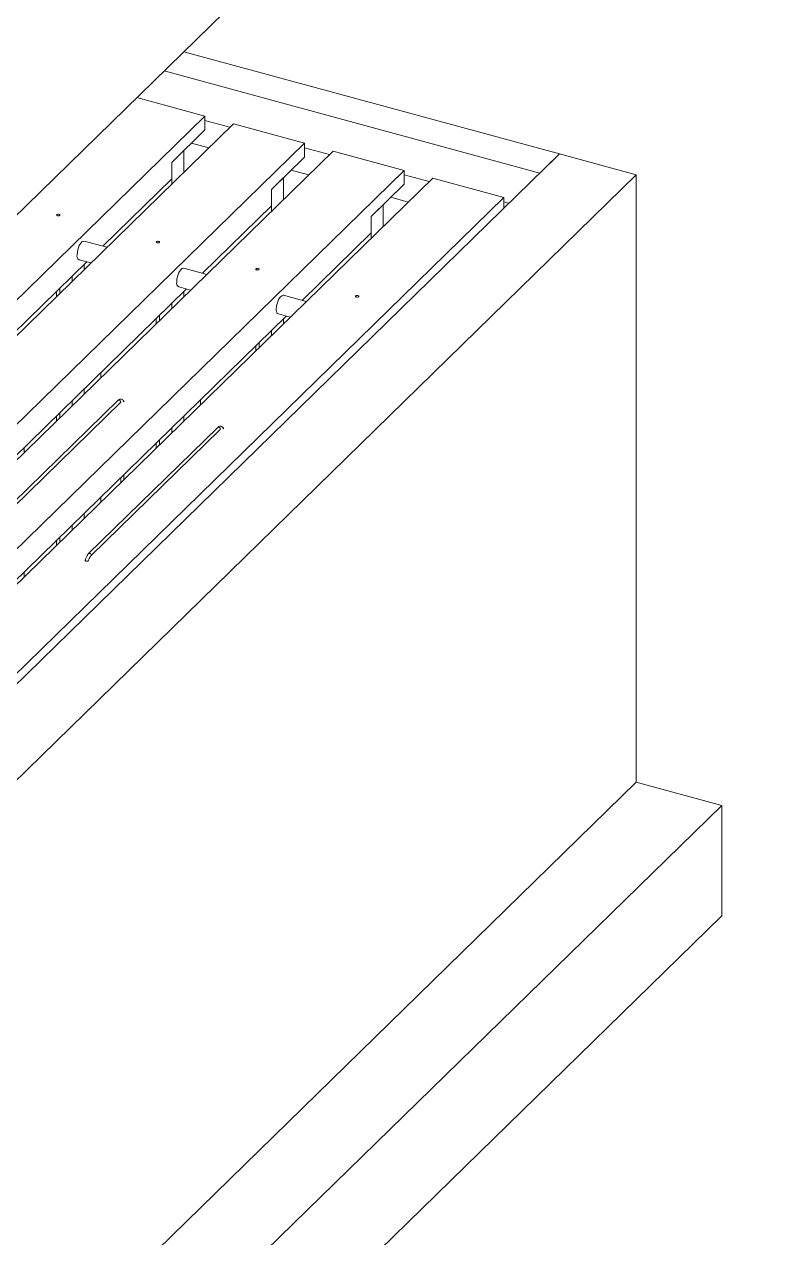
# Model space of a CAD drawing. Header units: millimetres. Extents: x 173 to 1125, y 0 to 736.
# Drawn here: x 940.1 to 1009.3, y 512.3 to 625.3 of the extents above; entities that cross this region are included whole.
import ezdxf

# ---------------------------------------------------------------- set-up
doc = ezdxf.new("R2010")
doc.units = ezdxf.units.MM

msp = doc.modelspace()

# ---------------------------------------------------------------- linework, layer by layer
at = {"color": 7, "linetype": 'Continuous', "lineweight": 15}
for p, q in [((1009.33, 675.78), (937.36, 605.54)), ((990, 613.23), (954.99, 622.75)), ((988.18, 611.45), (953.17, 620.97)), ((950.62, 618.48), (956.97, 616.75)), ((899.6, 560.76), (956.97, 616.75)), ((956.97, 616.75), (956.97, 615.46)), ((959.29, 615.71), (956.97, 616.34)), ((902.26, 560.03), (959.62, 616.03)), ((956.97, 615.46), (953.87, 612.44)), ((959.62, 616.03), (966.26, 614.23)), ((908.89, 558.23), (966.26, 614.23)), ((957.33, 613.79), (955.71, 614.23)), ((966.26, 614.23), (966.26, 612.94)), ((968.58, 613.18), (966.26, 613.81)), ((911.54, 557.51), (968.91, 613.5)), ((926.44, 551.19), (990, 613.23)), ((955.01, 613.55), (953.87, 612.44)), ((955.01, 611.53), (955.01, 613.55)), ((966.26, 612.94), (963.16, 609.92)), ((968.91, 613.5), (975.54, 611.7)), ((988.18, 611.45), (990, 613.23)), ((997.17, 611.28), (990, 613.23)), ((918.18, 555.71), (975.54, 611.7)), ((953.87, 612.44), (953.89, 610.91)), ((966.62, 611.27), (965, 611.71)), ((975.54, 611.7), (975.54, 610.42)), ((920.83, 554.99), (978.2, 610.98)), ((933.6, 549.24), (997.17, 611.28)), ((947.46, 604.63), (953.89, 610.91)), ((953.89, 610.43), (953.89, 610.91)), ((964.3, 611.03), (963.16, 609.92)), ((964.3, 609), (964.3, 611.03)), ((975.54, 610.42), (972.45, 607.39)), ((977.87, 610.66), (975.54, 611.29)), ((978.2, 610.98), (984.83, 609.18)), ((997.17, 611.28), (997.17, 554.71)), ((963.16, 609.92), (963.18, 608.39)), ((927.46, 553.18), (984.83, 609.18)), ((956.74, 602.11), (963.18, 608.39)), ((963.18, 607.91), (963.18, 608.39)), ((973.58, 608.5), (972.45, 607.39)), ((973.58, 606.48), (973.58, 608.5)), ((975.91, 608.75), (974.28, 609.19)), ((984.83, 609.18), (984.83, 608.18)), ((985.3, 608.64), (984.83, 608.77)), ((972.45, 607.39), (972.46, 605.87)), ((966.03, 599.59), (972.46, 605.87)), ((972.46, 605.39), (972.46, 605.87)), ((947.84, 604.53), (945.71, 605.11)), ((947.84, 604.53), (945.71, 605.11)), ((947.84, 604.53), (945.71, 605.11)), ((911.93, 569.96), (945.96, 603.17)), ((945.24, 603.37), (946.35, 603.07)), ((945.24, 603.37), (946.35, 603.07)), ((945.24, 603.37), (946.35, 603.07)), ((945.72, 602.46), (945.72, 602.94)), ((957.13, 602), (954.99, 602.58)), ((957.13, 602), (954.99, 602.58)), ((944.6, 601.37), (944.6, 601.85)), ((921.22, 567.44), (955.25, 600.65)), ((943.14, 600.43), (943.14, 599.94)), ((943.14, 600.43), (943.14, 599.94)), ((943.14, 600.43), (943.14, 599.94)), ((943.14, 600.43), (943.14, 599.94)), ((943.44, 600.24), (943.44, 600.72)), ((943.44, 600.24), (943.44, 600.72)), ((943.44, 600.24), (943.44, 600.72)), ((943.44, 600.24), (943.44, 600.72)), ((954.52, 600.85), (955.63, 600.55)), ((954.52, 600.85), (955.63, 600.55)), ((955.01, 599.94), (955.01, 600.42)), ((953.89, 598.85), (953.89, 599.33)), ((966.41, 599.48), (964.28, 600.06)), ((930.5, 564.91), (964.53, 598.13)), ((952.73, 597.71), (952.73, 598.19)), ((952.73, 597.71), (952.73, 598.19)), ((952.73, 597.71), (952.73, 598.19)), ((963.81, 598.32), (964.92, 598.02)), ((952.43, 597.9), (952.43, 597.42)), ((952.43, 597.9), (952.43, 597.42)), ((952.43, 597.9), (952.43, 597.42)), ((964.3, 597.41), (964.3, 597.9)), ((963.18, 596.32), (963.18, 596.8)), ((961.72, 595.38), (961.72, 594.9)), ((961.72, 595.38), (961.72, 594.9)), ((962.02, 595.19), (962.02, 595.67)), ((962.02, 595.19), (962.02, 595.67)), ((947.26, 592.37), (947.26, 592.85)), ((945.72, 590.87), (945.72, 591.36)), ((948.88, 590.28), (936.84, 578.53)), ((948.88, 590.28), (936.84, 578.53)), ((937.05, 578.32), (949.09, 590.07)), ((937.05, 578.32), (949.09, 590.07)), ((944.6, 589.78), (944.6, 590.26)), ((956.54, 589.85), (956.54, 590.33)), ((943.44, 588.65), (943.44, 589.13)), ((943.44, 588.65), (943.44, 589.13)), ((943.44, 588.65), (943.44, 589.13)), ((943.44, 588.65), (943.44, 589.13)), ((943.14, 588.84), (943.14, 588.36)), ((943.14, 588.84), (943.14, 588.36)), ((943.14, 588.84), (943.14, 588.36)), ((943.14, 588.84), (943.14, 588.36)), ((955.01, 588.35), (955.01, 588.83)), ((958.17, 587.76), (946.13, 576.01)), ((946.34, 575.79), (958.38, 587.55)), ((953.89, 587.26), (953.89, 587.74)), ((940.13, 585.41), (940.13, 585.9)), ((940.13, 585.41), (940.13, 585.9)), ((940.13, 585.41), (940.13, 585.9)), ((952.43, 586.31), (952.43, 585.83)), ((952.43, 586.31), (952.43, 585.83)), ((952.43, 586.31), (952.43, 585.83)), ((952.73, 586.12), (952.73, 586.61)), ((952.73, 586.12), (952.73, 586.61)), ((952.73, 586.12), (952.73, 586.61)), ((949.42, 582.89), (949.42, 583.37)), ((949.42, 582.89), (949.42, 583.37)), ((949.12, 583.08), (949.12, 582.6)), ((949.12, 583.08), (949.12, 582.6)), ((947.26, 580.78), (947.26, 581.27)), ((945.72, 579.29), (945.72, 579.77)), ((944.6, 578.19), (944.6, 578.68)), ((943.14, 577.25), (943.14, 576.77)), ((943.14, 577.25), (943.14, 576.77)), ((943.14, 577.25), (943.14, 576.77)), ((943.14, 577.25), (943.14, 576.77)), ((943.44, 577.06), (943.44, 577.54)), ((943.44, 577.06), (943.44, 577.54)), ((943.44, 577.06), (943.44, 577.54)), ((943.44, 577.06), (943.44, 577.54)), ((946.34, 575.79), (946.34, 575.79)), ((940.13, 573.83), (940.13, 574.31)), ((940.13, 573.83), (940.13, 574.31)), ((940.13, 573.83), (940.13, 574.31)), ((997.17, 554.71), (933.6, 492.67)), ((1005.13, 552.55), (997.17, 554.71)), ((1005.13, 552.55), (941.56, 490.51)), ((1005.13, 542.26), (1005.13, 552.55)), ((1005.13, 542.26), (941.56, 480.22))]:
    msp.add_line(p, q, dxfattribs=at)
at = {"color": 7, "linetype": 'Continuous', "lineweight": 15, "flags": 128}
for points in [[(943.36, 607.61), (943.31, 607.62), (943.25, 607.61), (943.2, 607.6), (943.16, 607.58), (943.14, 607.55), (943.15, 607.52), (943.18, 607.49), (943.22, 607.47), (943.28, 607.46), (943.34, 607.47), (943.39, 607.48), (943.43, 607.5), (943.44, 607.53), (943.44, 607.56), (943.41, 607.59), (943.36, 607.61)], [(943.36, 607.61), (943.31, 607.62), (943.25, 607.61), (943.2, 607.6), (943.16, 607.58), (943.14, 607.55), (943.15, 607.52), (943.18, 607.49), (943.22, 607.47), (943.28, 607.46), (943.34, 607.47), (943.39, 607.48), (943.43, 607.5), (943.44, 607.53), (943.44, 607.56), (943.41, 607.59), (943.36, 607.61)], [(943.36, 607.61), (943.31, 607.62), (943.25, 607.61), (943.2, 607.6), (943.16, 607.58), (943.14, 607.55), (943.15, 607.52), (943.18, 607.49), (943.22, 607.47), (943.28, 607.46), (943.34, 607.47), (943.39, 607.48), (943.43, 607.5), (943.44, 607.53), (943.44, 607.56), (943.41, 607.59), (943.36, 607.61)], [(943.36, 607.61), (943.31, 607.62), (943.25, 607.61), (943.2, 607.6), (943.16, 607.58), (943.14, 607.55), (943.15, 607.52), (943.18, 607.49), (943.22, 607.47), (943.28, 607.46), (943.34, 607.47), (943.39, 607.48), (943.43, 607.5), (943.44, 607.53), (943.44, 607.56), (943.41, 607.59), (943.36, 607.61)], [(943.22, 607.47), (943.28, 607.46), (943.34, 607.47), (943.39, 607.48), (943.43, 607.5), (943.44, 607.53), (943.44, 607.56), (943.41, 607.59), (943.36, 607.61), (943.31, 607.62), (943.25, 607.61), (943.2, 607.6), (943.16, 607.58), (943.14, 607.55), (943.15, 607.52), (943.18, 607.49), (943.22, 607.47)], [(943.22, 607.47), (943.28, 607.46), (943.34, 607.47), (943.39, 607.48), (943.43, 607.5), (943.44, 607.53), (943.44, 607.56), (943.41, 607.59), (943.36, 607.61), (943.31, 607.62), (943.25, 607.61), (943.2, 607.6), (943.16, 607.58), (943.14, 607.55), (943.15, 607.52), (943.18, 607.49), (943.22, 607.47)], [(943.22, 607.47), (943.28, 607.46), (943.34, 607.47), (943.39, 607.48), (943.43, 607.5), (943.44, 607.53), (943.44, 607.56), (943.41, 607.59), (943.36, 607.61), (943.31, 607.62), (943.25, 607.61), (943.2, 607.6), (943.16, 607.58), (943.14, 607.55), (943.15, 607.52), (943.18, 607.49), (943.22, 607.47)], [(943.22, 607.47), (943.28, 607.46), (943.34, 607.47), (943.39, 607.48), (943.43, 607.5), (943.44, 607.53), (943.44, 607.56), (943.41, 607.59), (943.36, 607.61), (943.31, 607.62), (943.25, 607.61), (943.2, 607.6), (943.16, 607.58), (943.14, 607.55), (943.15, 607.52), (943.18, 607.49), (943.22, 607.47)], [(945.05, 603.83), (945.08, 604.12), (945.15, 604.42), (945.26, 604.7), (945.4, 604.93), (945.54, 605.07), (945.68, 605.11), (945.71, 605.11)], [(945.05, 603.83), (945.08, 604.12), (945.15, 604.42), (945.26, 604.7), (945.4, 604.93), (945.54, 605.07), (945.68, 605.11), (945.71, 605.11)], [(945.05, 603.83), (945.08, 604.12), (945.15, 604.42), (945.26, 604.7), (945.4, 604.93), (945.54, 605.07), (945.68, 605.11), (945.71, 605.11)], [(952.65, 605.08), (952.59, 605.09), (952.54, 605.09), (952.48, 605.07), (952.45, 605.05), (952.43, 605.02), (952.44, 604.99), (952.46, 604.97), (952.51, 604.95), (952.57, 604.94), (952.62, 604.94), (952.68, 604.96), (952.71, 604.98), (952.73, 605.01), (952.72, 605.04), (952.7, 605.06), (952.65, 605.08)], [(952.65, 605.08), (952.59, 605.09), (952.54, 605.09), (952.48, 605.07), (952.45, 605.05), (952.43, 605.02), (952.44, 604.99), (952.46, 604.97), (952.51, 604.95), (952.57, 604.94), (952.62, 604.94), (952.68, 604.96), (952.71, 604.98), (952.73, 605.01), (952.72, 605.04), (952.7, 605.06), (952.65, 605.08)], [(952.65, 605.08), (952.59, 605.09), (952.54, 605.09), (952.48, 605.07), (952.45, 605.05), (952.43, 605.02), (952.44, 604.99), (952.46, 604.97), (952.51, 604.95), (952.57, 604.94), (952.62, 604.94), (952.68, 604.96), (952.71, 604.98), (952.73, 605.01), (952.72, 605.04), (952.7, 605.06), (952.65, 605.08)], [(952.51, 604.95), (952.57, 604.94), (952.62, 604.94), (952.68, 604.96), (952.71, 604.98), (952.73, 605.01), (952.72, 605.04), (952.7, 605.06), (952.65, 605.08), (952.59, 605.09), (952.54, 605.09), (952.48, 605.07), (952.45, 605.05), (952.43, 605.02), (952.44, 604.99), (952.46, 604.97), (952.51, 604.95)], [(952.51, 604.95), (952.57, 604.94), (952.62, 604.94), (952.68, 604.96), (952.71, 604.98), (952.73, 605.01), (952.72, 605.04), (952.7, 605.06), (952.65, 605.08), (952.59, 605.09), (952.54, 605.09), (952.48, 605.07), (952.45, 605.05), (952.43, 605.02), (952.44, 604.99), (952.46, 604.97), (952.51, 604.95)], [(952.51, 604.95), (952.57, 604.94), (952.62, 604.94), (952.68, 604.96), (952.71, 604.98), (952.73, 605.01), (952.72, 605.04), (952.7, 605.06), (952.65, 605.08), (952.59, 605.09), (952.54, 605.09), (952.48, 605.07), (952.45, 605.05), (952.43, 605.02), (952.44, 604.99), (952.46, 604.97), (952.51, 604.95)], [(954.34, 601.31), (954.36, 601.59), (954.44, 601.9), (954.55, 602.18), (954.68, 602.4), (954.83, 602.55), (954.97, 602.59), (954.99, 602.58)], [(954.34, 601.31), (954.36, 601.59), (954.44, 601.9), (954.55, 602.18), (954.68, 602.4), (954.83, 602.55), (954.97, 602.59), (954.99, 602.58)], [(961.94, 602.56), (961.88, 602.57), (961.82, 602.57), (961.77, 602.55), (961.73, 602.53), (961.72, 602.5), (961.72, 602.47), (961.75, 602.44), (961.8, 602.42), (961.85, 602.41), (961.91, 602.42), (961.96, 602.43), (962, 602.46), (962.02, 602.48), (962.01, 602.51), (961.98, 602.54), (961.94, 602.56)], [(961.94, 602.56), (961.88, 602.57), (961.82, 602.57), (961.77, 602.55), (961.73, 602.53), (961.72, 602.5), (961.72, 602.47), (961.75, 602.44), (961.8, 602.42), (961.85, 602.41), (961.91, 602.42), (961.96, 602.43), (962, 602.46), (962.02, 602.48), (962.01, 602.51), (961.98, 602.54), (961.94, 602.56)], [(961.8, 602.42), (961.85, 602.41), (961.91, 602.42), (961.96, 602.43), (962, 602.46), (962.02, 602.48), (962.01, 602.51), (961.98, 602.54), (961.94, 602.56), (961.88, 602.57), (961.82, 602.57), (961.77, 602.55), (961.73, 602.53), (961.72, 602.5), (961.72, 602.47), (961.75, 602.44), (961.8, 602.42)], [(961.8, 602.42), (961.85, 602.41), (961.91, 602.42), (961.96, 602.43), (962, 602.46), (962.02, 602.48), (962.01, 602.51), (961.98, 602.54), (961.94, 602.56), (961.88, 602.57), (961.82, 602.57), (961.77, 602.55), (961.73, 602.53), (961.72, 602.5), (961.72, 602.47), (961.75, 602.44), (961.8, 602.42)], [(963.62, 598.78), (963.65, 599.07), (963.72, 599.37), (963.83, 599.66), (963.97, 599.88), (964.12, 600.02), (964.25, 600.07), (964.28, 600.06)], [(971.22, 600.04), (971.17, 600.04), (971.11, 600.04), (971.06, 600.03), (971.02, 600), (971, 599.97), (971.01, 599.94), (971.04, 599.92), (971.08, 599.9), (971.14, 599.89), (971.2, 599.89), (971.25, 599.91), (971.29, 599.93), (971.3, 599.96), (971.3, 599.99), (971.27, 600.02), (971.22, 600.04)], [(971.08, 599.9), (971.14, 599.89), (971.2, 599.89), (971.25, 599.91), (971.29, 599.93), (971.3, 599.96), (971.3, 599.99), (971.27, 600.02), (971.22, 600.04), (971.17, 600.04), (971.11, 600.04), (971.06, 600.03), (971.02, 600), (971, 599.97), (971.01, 599.94), (971.04, 599.92), (971.08, 599.9)], [(949.38, 590.14), (949.4, 590.16), (949.42, 590.19), (949.41, 590.22), (949.38, 590.24), (949.35, 590.26)], [(949.38, 590.14), (949.4, 590.16), (949.42, 590.19), (949.41, 590.22), (949.38, 590.24), (949.35, 590.26)], [(958.66, 587.62), (958.69, 587.63), (958.7, 587.66), (958.7, 587.69), (958.67, 587.72), (958.63, 587.73)], [(945.84, 575.42), (945.82, 575.41), (945.8, 575.38), (945.81, 575.35), (945.84, 575.32), (945.88, 575.3), (945.94, 575.29), (946, 575.3), (946.05, 575.31), (946.08, 575.33), (946.1, 575.35)]]:
    msp.add_lwpolyline(points, dxfattribs=at)
at = {"color": 8, "linetype": 'Continuous', "lineweight": 15, "flags": 128}
for points in [[(948.88, 590.28), (948.89, 590.29), (948.94, 590.31), (948.99, 590.3), (949.04, 590.28), (949.08, 590.24), (949.11, 590.19), (949.12, 590.14), (949.11, 590.09), (949.09, 590.07)], [(948.88, 590.28), (948.89, 590.29), (948.94, 590.31), (948.99, 590.3), (949.04, 590.28), (949.08, 590.24), (949.11, 590.19), (949.12, 590.14), (949.11, 590.09), (949.09, 590.07)], [(958.17, 587.76), (958.18, 587.77), (958.22, 587.79), (958.27, 587.78), (958.32, 587.76), (958.37, 587.72), (958.39, 587.67), (958.41, 587.62), (958.39, 587.57), (958.38, 587.55)], [(946.13, 576.01), (946.14, 576.02), (946.18, 576.03), (946.23, 576.03), (946.28, 576.01), (946.33, 575.97), (946.35, 575.92), (946.36, 575.86), (946.35, 575.82), (946.34, 575.79)]]:
    msp.add_lwpolyline(points, dxfattribs=at)
at = {"color": 7, "linetype": 'Continuous', "lineweight": 15}
for centre in [(945.47, 603.73), (954.76, 601.21), (964.04, 598.68)]:
    msp.add_arc(centre, 0.431, 166.9053, 236.8207, dxfattribs=at)
for points, knots in [([(949.38, 590.14), (949.37, 590.18), (949.35, 590.27), (949.26, 590.36), (949.13, 590.4), (949.01, 590.38), (948.93, 590.33), (948.89, 590.29), (948.88, 590.28)], [0, 0, 0, 0, 0.174004, 0.382089, 0.568203, 0.751722, 0.949835, 1, 1, 1, 1]), ([(949.38, 590.14), (949.37, 590.18), (949.35, 590.27), (949.26, 590.36), (949.13, 590.4), (949.01, 590.38), (948.93, 590.33), (948.89, 590.29), (948.88, 590.28)], [0, 0, 0, 0, 0.174004, 0.382089, 0.568203, 0.751722, 0.949835, 1, 1, 1, 1]), ([(949.09, 590.07), (949.1, 590.08), (949.12, 590.1), (949.12, 590.09), (949.12, 590.09)], [0, 0, 0, 0, 0.60457, 1, 1, 1, 1]), ([(949.09, 590.07), (949.1, 590.08), (949.12, 590.1), (949.12, 590.09), (949.12, 590.09)], [0, 0, 0, 0, 0.60457, 1, 1, 1, 1]), ([(958.67, 587.62), (958.66, 587.66), (958.64, 587.75), (958.55, 587.84), (958.42, 587.88), (958.3, 587.86), (958.22, 587.81), (958.18, 587.77), (958.17, 587.76)], [0, 0, 0, 0, 0.174004, 0.382089, 0.568203, 0.751722, 0.949835, 1, 1, 1, 1]), ([(958.38, 587.55), (958.39, 587.56), (958.41, 587.57), (958.41, 587.57), (958.41, 587.57)], [0, 0, 0, 0, 0.60457, 1, 1, 1, 1]), ([(946.13, 576.01), (946.1, 575.98), (946.03, 575.9), (945.93, 575.72), (945.85, 575.51), (945.84, 575.39), (945.83, 575.36)], [0, 0, 0, 0, 0.179405, 0.524234, 0.859054, 1, 1, 1, 1]), ([(946.13, 575.36), (946.13, 575.37), (946.14, 575.43), (946.19, 575.55), (946.26, 575.69), (946.31, 575.77), (946.33, 575.79), (946.34, 575.79)], [0, 0, 0, 0, 0.024023, 0.348206, 0.67255, 0.935637, 1, 1, 1, 1])]:
    msp.add_open_spline(points, degree=3, knots=knots, dxfattribs=at)

doc.saveas('drawing.dxf')
